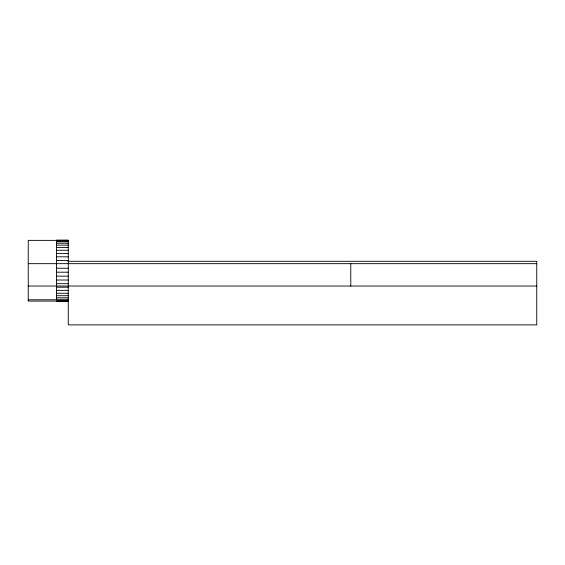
<?xml version="1.0" encoding="UTF-8"?>
<svg xmlns="http://www.w3.org/2000/svg" width="565" height="565" viewBox="0 0 565 565"><rect width="100%" height="100%" fill="white"/><g stroke="black" fill="none" stroke-linecap="round" stroke-linejoin="round"><path stroke-width="0.85" d="M68.273 240.386L28.25 240.365L28.25 301.096L68.273 301.074L56.5 301.004M56.5 240.838L68.273 240.838M56.5 241.735L68.273 241.735M56.5 243.261L68.273 243.261M56.5 245.132L68.273 245.132M56.5 247.555L68.273 247.555M56.5 250.267L68.273 250.267M56.5 253.424L68.273 253.424M56.5 256.8L68.273 256.8M56.5 260.479L68.273 260.479M67.977 261.312L536.75 261.312L536.75 324.875L68.273 324.875L68.273 240.125L56.5 240.125L56.5 301.336L68.273 301.336M28.25 263.664L536.75 263.664M56.5 268.227L68.273 268.227M56.5 272.203L68.273 272.203M56.5 276.151L68.273 276.151M56.5 280.021L68.273 280.021M56.5 283.701L68.273 283.701M28.25 286.031L536.75 286.031M56.5 287.211L68.273 287.211M56.5 290.368L68.273 290.368M56.5 293.277L68.273 293.277M56.5 295.7L68.273 295.7M56.5 297.804L68.273 297.804M56.5 299.323L68.273 299.323M28.25 299.775L56.5 299.775M56.5 300.481L68.273 300.481M350.773 263.664L350.773 286.031"/></g></svg>
